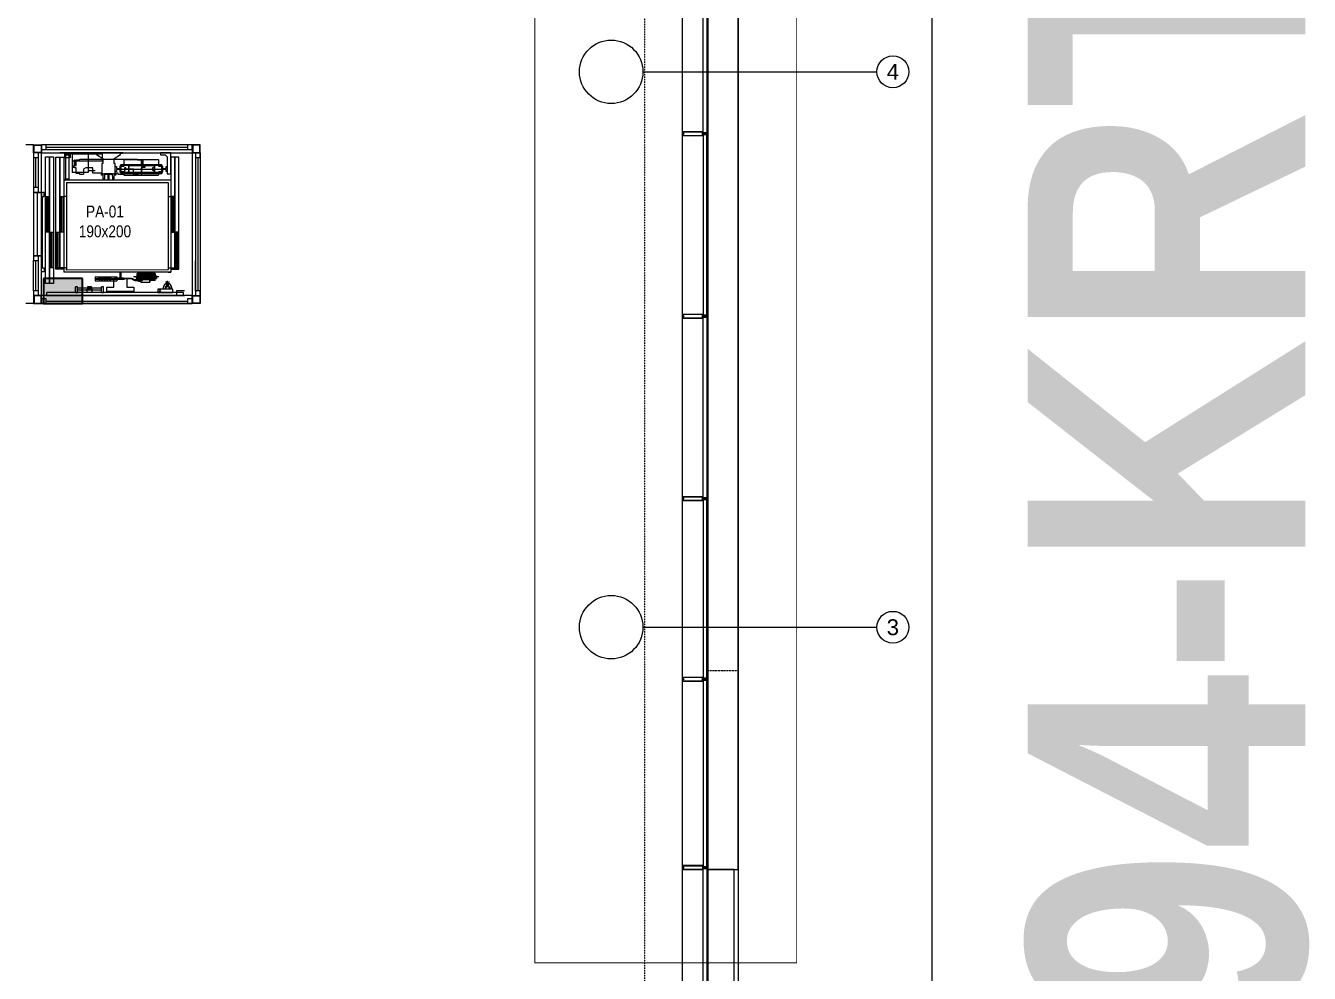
# Model space of a CAD drawing. Extents: x -1439 to 34962, y -872 to 8330.
# Drawn here: x 19303 to 20921, y 616 to 1811 of the extents above; entities that cross this region are included whole.
import ezdxf
from ezdxf.enums import TextEntityAlignment as Align

# ---------------------------------------------------------------- set-up
doc = ezdxf.new("R2010")
doc.units = 0
for name, pattern in [('DOT2', [0.125, 0, -0.125]), ('Grundrisse$0$AUSGEZOGEN', [2, 1, 1]), ('HIDDEN', [0.375, 0.25, -0.125]), ('HIDDEN2', [4.7625, 3.175, -1.5875])]:
    doc.linetypes.add(name, pattern=pattern)
doc.layers.get('0').update_dxf_attribs({"color": 9, "lineweight": 9})
for name, color, linetype, lineweight in [('01', 9, 'Continuous', 9), ('05V', 9, 'Continuous', 9), ('06B', 9, 'Continuous', 9), ('06D', 9, 'Continuous', 9), ('07K', 9, 'Continuous', 9), ('10', 9, 'Continuous', 9), ('10A', 9, 'Continuous', 9), ('15', 9, 'Continuous', 9), ('20', 9, 'DOT2', 9), ('21', 9, 'Continuous', 9), ('24', 9, 'Continuous', 9), ('40A', 9, 'Continuous', 9), ('E-KUVVET PANOSU (MCC)', 7, 'Continuous', 30)]:
    doc.layers.add(name, color=color, linetype=linetype, lineweight=lineweight)
doc.styles.add('Arial', font='arial.ttf', dxfattribs={"height": 2.5})
doc.styles.add('MuuM_TEXT-BOLD', font='ARIALNB.TTF')
doc.styles.add('MuuM_TEXT-STANDART', font='ARIALN.TTF')

# ---------------------------------------------------------------- blocks, each defined once
blk = doc.blocks.new('p-kolon-vw-çelik80')
at = {"layer": '01'}
blk.add_circle((0, 0), 40, dxfattribs=at)
blk = doc.blocks.new('prf-camderzi-20x6-p_1')
at = {"layer": '10A', "linetype": 'Continuous'}
for points in [[(0.2, -2.4), (0.1, -2.3), (0.1, 2.3), (0.2, 2.4), (0.8, 2.4), (0.8, 2.3), (0.9, 2.3), (1.2, 2.4), (1.2, 2.5), (0.1, 2.5), (0, 2.4), (0, 2.3), (0, -2.4), (0.1, -2.5), (0.1, -2.5), (1.2, -2.5), (1.2, -2.4), (0.9, -2.3), (0.8, -2.3), (0.8, -2.4)], [(1.1, 2.1), (1.1, 2), (1.1, 2), (1.2, 2), (1.2, 2.3), (0.8, 2.3), (0.8, 2.2), (0.8, 2.3), (0.7, 2.3), (0.7, 2.3), (0.5, 2.3), (0.4, 2.2), (0.2, 2.1), (0.2, 2.1), (0.2, 2.1), (0.3, 2.1), (0.6, 2.1), (0.7, 2), (0.7, 1.1), (0.8, 1), (0.9, 1), (1, 0.9), (1, 0), (1, 0), (1, 0), (1, -0.9), (0.9, -1), (0.8, -1), (0.7, -1.1), (0.7, -2), (0.6, -2), (0.3, -2), (0.2, -2.1), (0.2, -2.1), (0.2, -2.1), (0.4, -2.2), (0.5, -2.3), (0.7, -2.3), (0.7, -2.3), (0.8, -2.3), (0.8, -2.2), (0.8, -2.2), (1.2, -2.4), (1.2, -2), (1.1, -1.9), (1.1, -1.9), (1.1, -2.1), (0.9, -2.1), (0.8, -2), (0.8, -1.1), (1.1, -1.1), (1.1, -1.2), (1.1, -1.2), (1.2, -1.2), (1.2, 1.2), (1.1, 1.3), (1.1, 1.3), (1.1, 1.1), (0.8, 1.1), (0.8, 2), (0.9, 2.1)], [(6.2, -2.5), (31.9, -2.5), (32, -2.5), (32, -2.4), (32, 2.3), (31.9, 2.5), (31.9, 2.5), (6.2, 2.5), (6.2, 2.3), (6.3, 2.2), (6.4, 2.2), (6.4, 2.3), (6.6, 2.3), (6.6, 1.9), (6.6, 1.9), (6.6, 1.8), (6.6, 1.4), (6.4, 1.4), (6.4, 1.5), (6.3, 1.5), (6.2, 1.4), (6.2, 1.1), (6.4, 1.1), (6.4, 1.2), (6.6, 1.2), (6.6, 0.7), (6.5, 0.5), (6.4, 0.5), (5.3, 0.5), (5.2, 0.5), (5.2, 0.4), (5.3, 0.2), (5.4, 0.2), (5.5, 0.2), (5.6, 0.2), (5.6, 0.2), (5.6, 0.2), (5.8, 0.2), (5.8, 0.2), (5.8, 0.2), (6, 0.2), (6, 0.2), (6, 0.2), (6.1, 0.2), (6.2, 0.2), (6.2, 0.2), (6.3, 0.2), (6.3, 0.2), (6.4, 0.2), (6.4, 0.2), (6.6, 0.1), (6.7, 0), (6.6, -0.1), (6.4, -0.2), (6.3, -0.2), (6.2, -0.2), (6.2, -0.2), (6.1, -0.2), (6.1, -0.2), (6, -0.2), (5.9, -0.2), (5.9, -0.2), (5.9, -0.2), (5.7, -0.2), (5.7, -0.2), (5.7, -0.2), (5.6, -0.2), (5.5, -0.2), (5.5, -0.2), (5.4, -0.2), (5.3, -0.3), (5.2, -0.4), (5.2, -0.5), (5.3, -0.5), (6.4, -0.5), (6.5, -0.6), (6.6, -0.6), (6.6, -1.2), (6.4, -1.2), (6.4, -1.1), (6.2, -1.1), (6.2, -1.5), (6.3, -1.5), (6.4, -1.5), (6.4, -1.4), (6.6, -1.4), (6.6, -1.9), (6.6, -1.9), (6.6, -1.9), (6.6, -2.4), (6.4, -2.4), (6.4, -2.2), (6.3, -2.2), (6.2, -2.3)]]:
    blk.add_lwpolyline(points, close=True, dxfattribs=at)
at = {"layer": '10A', "linetype": 'Grundrisse$0$AUSGEZOGEN'}
for points in [[(5.2, -0.5), (5.2, -0.3), (5.3, -0.2), (5.4, -0.2), (5.6, -0.2), (5.8, -0.2), (5.8, -0.2), (5.9, -0.2), (5.9, -0.2), (5.9, -0.2), (6.1, -0.2), (6.2, -0.2), (6.2, -0.2), (6.4, -0.1), (6.4, 0), (6.4, 0.1), (6.2, 0.2), (6.2, 0.2), (6.1, 0.2), (5.9, 0.2), (5.9, 0.2), (5.9, 0.2), (5.8, 0.2), (5.8, 0.2), (5.6, 0.2), (5.4, 0.2), (5.3, 0.2), (5.2, 0.3), (5.2, 0.5), (2.4, 0.5), (2.3, 0.5), (2.1, 0.4), (2, 0.4), (2, 0.4), (2, 0.5), (2, 0.5), (2, 0.5), (1.4, 0.5), (1.3, 0.4), (1.4, 0.3), (1.5, 0.3), (1.5, 0.3), (1.5, 0.4), (1.8, 0.4), (1.9, 0.3), (2.2, 0), (2.2, 0), (2.2, 0), (1.9, -0.3), (1.8, -0.4), (1.5, -0.4), (1.5, -0.3), (1.5, -0.3), (1.4, -0.3), (1.3, -0.4), (1.4, -0.5), (1.4, -0.5), (2, -0.5), (2, -0.5), (2, -0.4), (2, -0.4), (2.1, -0.4), (2.3, -0.5), (2.4, -0.5)], [(2.8, 0.9), (2.8, 0.9), (2.7, 0.5), (2.8, 0.5), (2.9, 0.5), (2.9, 0.6), (2.9, 0.9), (3, 1), (3.1, 1.1), (3.4, 1.1), (3.5, 1.1), (3.5, 1.2), (3.4, 1.2), (3.1, 1.2), (3.1, 1.2), (3, 1.2), (3, 1.2), (3, 1.1), (2.9, 1.1), (2.9, 1.1), (2.8, 1), (2.8, 1)], [(3.7, 0.9), (3.7, 0.9), (3.6, 0.5), (3.7, 0.5), (3.8, 0.5), (3.8, 0.6), (3.8, 0.9), (3.9, 1), (4, 1.1), (4.3, 1.1), (4.3, 1.1), (4.4, 1.2), (4.3, 1.2), (4, 1.2), (4, 1.2), (3.9, 1.2), (3.9, 1.2), (3.8, 1.1), (3.8, 1.1), (3.8, 1.1), (3.7, 1), (3.7, 1)], [(4.6, 0.9), (4.5, 0.9), (4.5, 0.5), (4.6, 0.5), (4.7, 0.5), (4.7, 0.6), (4.7, 0.9), (4.8, 1), (4.9, 1.1), (5.2, 1.1), (5.2, 1.1), (5.2, 1.2), (5.2, 1.2), (4.9, 1.2), (4.9, 1.2), (4.8, 1.2), (4.8, 1.2), (4.7, 1.1), (4.7, 1.1), (4.6, 1.1), (4.6, 1), (4.6, 1)], [(2.8, -0.9), (2.8, -0.9), (2.7, -0.5), (2.8, -0.5), (2.9, -0.6), (2.9, -0.6), (2.9, -0.9), (3, -1), (3.1, -1.1), (3.4, -1.1), (3.5, -1.1), (3.5, -1.1), (3.4, -1.2), (3.1, -1.2), (3.1, -1.2), (3, -1.2), (3, -1.1), (3, -1.1), (2.9, -1.1), (2.9, -1.1), (2.8, -1), (2.8, -1)], [(3.7, -0.9), (3.7, -0.9), (3.6, -0.5), (3.7, -0.5), (3.8, -0.6), (3.8, -0.6), (3.8, -0.9), (3.9, -1), (4, -1.1), (4.3, -1.1), (4.3, -1.1), (4.4, -1.1), (4.3, -1.2), (4, -1.2), (4, -1.2), (3.9, -1.2), (3.9, -1.1), (3.8, -1.1), (3.8, -1.1), (3.8, -1.1), (3.7, -1), (3.7, -1)], [(4.6, -0.9), (4.5, -0.9), (4.5, -0.5), (4.6, -0.5), (4.7, -0.6), (4.7, -0.6), (4.7, -0.9), (4.8, -1), (4.9, -1.1), (5.2, -1.1), (5.2, -1.1), (5.2, -1.1), (5.2, -1.2), (4.9, -1.2), (4.9, -1.2), (4.8, -1.2), (4.8, -1.1), (4.7, -1.1), (4.7, -1.1), (4.6, -1.1), (4.6, -1), (4.6, -1)]]:
    blk.add_lwpolyline(points, close=True, dxfattribs=at)
at = {"layer": '10A', "linetype": 'Continuous'}
blk.add_lwpolyline([(6.8, -2.3), (6.8, 2.3), (31.8, 2.3), (31.8, 0.2), (31.7, 0.1), (31.3, 0.1), (31.2, 0.2), (31.2, 0.2), (31.2, 0.3), (31.1, 0.3), (31.1, 0.3), (31, 0.4), (31, 0.4), (31, 0.4), (30.9, 0.4), (30.8, 0.5), (30.8, 0.5), (30.7, 0.5), (30.7, 0.4), (30.6, 0.4), (30.6, 0.4), (30.5, 0.4), (30.5, 0.3), (30.4, 0.3), (30.4, 0.2), (30.5, 0.1), (30.7, 0.1), (30.7, 0.2), (30.7, 0.2), (30.8, 0.2), (30.9, 0.2), (30.9, 0.2), (30.9, 0.1), (31, 0.1), (31, 0), (31, -0.1), (30.9, -0.1), (30.9, -0.1), (30.9, -0.2), (30.8, -0.2), (30.7, -0.2), (30.7, -0.1), (30.7, -0.1), (30.6, -0.1), (30.5, -0.1), (30.4, -0.2), (30.4, -0.3), (30.5, -0.3), (30.5, -0.3), (30.6, -0.4), (30.6, -0.4), (30.7, -0.4), (30.7, -0.4), (30.8, -0.4), (30.8, -0.4), (30.9, -0.4), (31, -0.4), (31, -0.4), (31, -0.4), (31.1, -0.3), (31.1, -0.3), (31.2, -0.2), (31.2, -0.2), (31.2, -0.2), (31.3, -0.1), (31.7, -0.1), (31.8, -0.1), (31.8, -2.3), (6.8, -2.3)], dxfattribs=at)
blk = doc.blocks.new('p-cephe-birincikat-onkisim')
at = {"layer": '06D'}
for points in [[(-70, -3732), (-70, -48)], [(0, -1523.5), (0, -3732)]]:
    blk.add_lwpolyline(points, dxfattribs=at)
blk.add_lwpolyline([(-38, -3732), (-5, -3732), (-5, -3245.5), (-38, -3245.5)], close=True, dxfattribs=at)
at = {"layer": '10'}
blk.add_lwpolyline([(0, -2010.5), (-38, -2010.5), (-38, -3245.5), (0, -3245.5)], close=True, dxfattribs=at)
at = {"layer": '15', "linetype": 'Continuous'}
for points in [[(-44, -2014), (-39.5, -2014), (-39.5, -2317.1), (-44, -2317.1)], [(-44, -2547.1), (-39.5, -2547.1), (-39.5, -2318.9), (-44, -2318.9)], [(-44, -2549), (-39.5, -2549), (-39.5, -2777), (-44, -2777)], [(-44, -3004.5), (-39.5, -3004.5), (-39.5, -2779), (-44, -2779)], [(-44, -3242.1), (-39.5, -3242.1), (-39.5, -3006.4), (-44, -3006.4)], [(-44, -3243.9), (-39.5, -3243.9), (-39.5, -3489.3), (-44, -3489.3)]]:
    blk.add_lwpolyline(points, close=True, dxfattribs=at)
at = {"layer": '20', "linetype": 'HIDDEN'}
blk.add_lwpolyline([(0, -2995), (-38, -2995)], dxfattribs=at)
at = {"xscale": -1}
for p in [(-38, -2318), (-38, -2548), (-38, -2778), (-38, -3005.5)]:
    blk.add_blockref('prf-camderzi-20x6-p_1', p, dxfattribs=at)
at = {"rotation": 180}
blk.add_blockref('prf-camderzi-20x6-p_1', (-38, -3243), dxfattribs=at)
blk = doc.blocks.new('p-as-01')
at = {"layer": '06D'}
for p, q in [((582, -117), (-582, -117)), ((-582, -152), (-582, -117)), ((870, -117), (-582, -117)), ((-582, -120), (-582, -1432)), ((-550, -152), (-554, -1432)), ((550, -152), (-550, -152)), ((-542, -67), (-542, -17)), ((-542, -17), (870, -17)), ((-542, -117), (-542, -67)), ((-542, -67), (870, -67)), ((870, -67), (-542, -67)), ((-525, -152), (-525, -17)), ((-525, -62), (-525, -17)), ((-525, -17), (-75, -17)), ((-525, -32), (-75, -32)), ((-525, -47), (-75, -47)), ((-75, -62), (-525, -62)), ((-75, -17), (-75, -62)), ((-75, -112), (-75, -67)), ((-75, -67), (375, -67)), ((-75, -82), (375, -82)), ((-75, -97), (375, -97)), ((375, -112), (-75, -112)), ((375, -67), (375, -112)), ((375, -152), (375, -117)), ((550, -1432), (550, -152)), ((582, -1467), (582, -117)), ((660, -162), (660, -117)), ((660, -117), (925, -117)), ((870, -17), (870, -67)), ((870, -67), (870, -117)), ((925, -117), (925, -247)), ((-680, -377), (-680, -315)), ((-680, -315), (-680, -372)), ((-680, -315), (-678, -315)), ((-678, -315), (-680, -315)), ((-678, -377), (-678, -315)), ((-678, -315), (-678, -367)), ((-658, -364), (-658, -299)), ((-647, -299), (-658, -299)), ((-647, -364), (-647, -299)), ((-646, -320), (-647, -320)), ((-646, -320), (-646, -332)), ((-640, -322), (-646, -322)), ((-646, -332), (-646, -322)), ((-640, -267), (-640, -427)), ((-638, -267), (-640, -267)), ((-638, -267), (-638, -427)), ((-635, -322), (-638, -322)), ((-635, -312), (-635, -352)), ((-626, -312), (-635, -312)), ((-635, -332), (-635, -322)), ((-621, -307), (-626, -312)), ((-626, -312), (-626, -352)), ((-622, -308), (-622, -427)), ((-618, -307), (-621, -307)), ((-617, -308), (-618, -307)), ((-617, -308), (-617, -427)), ((-617, -318), (-614, -333)), ((-613, -313), (-599, -313)), ((-599, -313), (-613, -313)), ((-613, -315), (-613, -313)), ((-613, -313), (-613, -315)), ((-613, -315), (-599, -315)), ((-613, -315), (-599, -315)), ((-608, -318), (-610, -333)), ((-608, -535), (-608, -318)), ((-602, -318), (-608, -318)), ((-602, -318), (-602, -427)), ((-598, -319), (-598, -316)), ((-598, -316), (-598, -319)), ((-598, -319), (-598, -535)), ((-598, -319), (-598, -535)), ((-596, -316), (-596, -537)), ((-596, -537), (-596, -316)), ((720, -162), (660, -162)), ((676, -231), (663, -231)), ((663, -748), (663, -231)), ((676, -265), (676, -230)), ((676, -241), (676, -728)), ((679, -265), (676, -265)), ((679, -230), (679, -265)), ((679, -317), (681, -315)), ((679, -653), (679, -317)), ((681, -315), (684, -315)), ((757, -223), (683, -223)), ((683, -223), (757, -223)), ((757, -226), (683, -226)), ((684, -315), (686, -320)), ((690, -162), (690, -177)), ((750, -162), (690, -162)), ((690, -177), (712, -177)), ((694, -320), (695, -318)), ((695, -318), (697, -318)), ((697, -318), (698, -320)), ((706, -320), (707, -318)), ((707, -318), (709, -318)), ((709, -318), (710, -320)), ((712, -177), (712, -212)), ((712, -212), (728, -212)), ((718, -320), (719, -318)), ((719, -318), (721, -318)), ((872, -162), (720, -162)), ((720, -762), (720, -245)), ((721, -318), (722, -320)), ((728, -212), (728, -177)), ((728, -177), (750, -177)), ((730, -320), (731, -318)), ((731, -318), (733, -318)), ((733, -318), (734, -320)), ((742, -320), (743, -318)), ((743, -318), (745, -318)), ((745, -318), (746, -320)), ((750, -177), (750, -162)), ((754, -320), (756, -315)), ((756, -315), (760, -315)), ((760, -315), (762, -317)), ((761, -265), (761, -230)), ((764, -265), (761, -265)), ((762, -317), (762, -653)), ((764, -230), (764, -265)), ((764, -231), (778, -231)), ((764, -241), (764, -728)), ((778, -748), (778, -231)), ((900, -190), (872, -162)), ((900, -247), (900, -190)), ((925, -247), (900, -247)), ((-679, -382), (-706, -382)), ((-706, -493), (-706, -382)), ((-706, -383), (-678, -383)), ((-684, -476), (-684, -476)), ((-684, -493), (-684, -476)), ((-680, -372), (-678, -372)), ((-678, -372), (-680, -372)), ((-680, -377), (-680, -372)), ((-678, -377), (-680, -377)), ((-680, -377), (-678, -377)), ((-680, -477), (-680, -538)), ((-678, -477), (-680, -477)), ((-678, -477), (-680, -477)), ((-680, -482), (-680, -477)), ((-680, -538), (-680, -482)), ((-678, -482), (-680, -482)), ((-680, -482), (-678, -482)), ((-679, -382), (-679, -377)), ((-679, -477), (-679, -473)), ((-678, -367), (-678, -572)), ((-668, -367), (-678, -367)), ((-678, -367), (-678, -386)), ((-678, -372), (-678, -367)), ((-678, -377), (-678, -372)), ((-678, -449), (-678, -487)), ((-678, -477), (-678, -538)), ((-678, -482), (-678, -477)), ((-678, -538), (-678, -482)), ((-668, -367), (-668, -386)), ((-668, -427), (-668, -386)), ((-668, -396), (-668, -395)), ((-668, -427), (-668, -487)), ((-646, -367), (-662, -367)), ((-662, -367), (-662, -394)), ((-662, -427), (-662, -394)), ((-662, -394), (-662, -394)), ((-662, -395), (-662, -395)), ((-662, -460), (-662, -427)), ((-662, -459), (-662, -459)), ((-662, -460), (-662, -486)), ((-662, -460), (-662, -460)), ((-658, -342), (-658, -351)), ((-658, -360), (-658, -351)), ((-647, -364), (-658, -364)), ((-646, -344), (-647, -344)), ((-647, -351), (-647, -359)), ((-646, -332), (-646, -342)), ((-646, -344), (-646, -332)), ((-640, -342), (-646, -342)), ((-646, -394), (-646, -367)), ((-646, -427), (-646, -394)), ((-646, -460), (-646, -427)), ((-646, -486), (-646, -460)), ((-646, -460), (-646, -460)), ((-646, -395), (-646, -395)), ((-646, -459), (-646, -459)), ((-640, -427), (-640, -587)), ((-635, -342), (-638, -342)), ((-638, -427), (-638, -587)), ((-635, -332), (-635, -342)), ((-626, -352), (-635, -352)), ((-622, -356), (-626, -352)), ((-622, -546), (-622, -427)), ((-622, -432), (-622, -427)), ((-617, -546), (-617, -427)), ((-614, -520), (-614, -333)), ((-610, -333), (-614, -333)), ((-610, -333), (-610, -520)), ((-602, -535), (-602, -427)), ((640, -485), (840, -485)), ((690, -324), (690, -324)), ((702, -324), (702, -324)), ((714, -324), (714, -324)), ((726, -324), (726, -324)), ((738, -324), (738, -324)), ((750, -324), (750, -324)), ((-771, -582), (-825, -582)), ((-825, -582), (-825, -752)), ((-771, -670), (-771, -582)), ((-689, -498), (-701, -498)), ((-699, -498), (-699, -523)), ((-691, -498), (-691, -523)), ((-686, -572), (-686, -497)), ((-680, -538), (-678, -538)), ((-680, -538), (-678, -538)), ((-679, -589), (-671, -598)), ((-668, -487), (-678, -487)), ((-673, -584), (-665, -592)), ((-666, -609), (-666, -752)), ((-662, -486), (-646, -486)), ((-658, -554), (-658, -489)), ((-647, -489), (-658, -489)), ((-658, -550), (-658, -541)), ((-647, -554), (-658, -554)), ((-658, -609), (-658, -752)), ((-647, -554), (-647, -489)), ((-647, -503), (-647, -495)), ((-646, -510), (-647, -510)), ((-646, -534), (-647, -534)), ((-646, -510), (-646, -522)), ((-640, -512), (-646, -512)), ((-646, -522), (-646, -512)), ((-646, -534), (-646, -522)), ((-646, -522), (-646, -532)), ((-640, -532), (-646, -532)), ((-638, -587), (-640, -587)), ((-635, -512), (-638, -512)), ((-635, -532), (-638, -532)), ((-635, -542), (-635, -502)), ((-626, -502), (-635, -502)), ((-635, -522), (-635, -512)), ((-635, -522), (-635, -512)), ((-635, -522), (-635, -532)), ((-635, -522), (-635, -532)), ((-626, -542), (-635, -542)), ((-622, -498), (-626, -502)), ((-626, -542), (-626, -502)), ((-621, -547), (-626, -542)), ((-618, -547), (-621, -547)), ((-617, -546), (-618, -547)), ((-617, -535), (-614, -520)), ((-610, -520), (-614, -520)), ((-613, -538), (-599, -538)), ((-599, -538), (-613, -538)), ((-613, -538), (-613, -540)), ((-613, -538), (-613, -540)), ((-613, -540), (-599, -540)), ((-613, -540), (-599, -540)), ((-608, -535), (-610, -520)), ((-602, -535), (-608, -535)), ((-598, -535), (-598, -537)), ((-598, -535), (-598, -537)), ((690, -646), (690, -646)), ((702, -646), (702, -646)), ((714, -646), (714, -646)), ((726, -646), (726, -646)), ((738, -646), (738, -646)), ((750, -646), (750, -646)), ((-825, -752), (-825, -922)), ((-658, -670), (-771, -670)), ((-688, -1070), (-688, -800)), ((-674, -800), (-688, -800)), ((-674, -800), (-674, -802)), ((-674, -802), (-674, -800)), ((-674, -800), (-668, -800)), ((-674, -802), (-674, -802)), ((-668, -1066), (-668, -700)), ((-668, -700), (-658, -700)), ((-668, -912), (-668, -800)), ((-668, -804), (-668, -800)), ((-668, -804), (-668, -804)), ((-666, -752), (-658, -752)), ((-658, -752), (-658, -670)), ((-658, -1066), (-658, -700)), ((-652, -713), (-658, -711)), ((-658, -711), (-658, -793)), ((-658, -834), (-658, -752)), ((-658, -752), (-658, -752)), ((-658, -793), (-652, -790)), ((-658, -804), (-658, -800)), ((-658, -800), (-652, -800)), ((-658, -804), (-658, -829)), ((-658, -804), (-658, -804)), ((-650, -748), (-652, -713)), ((-652, -790), (-650, -756)), ((-652, -802), (-652, -800)), ((-638, -800), (-652, -800)), ((-652, -800), (-652, -802)), ((-652, -802), (-652, -802)), ((-625, -748), (-650, -748)), ((-650, -756), (-625, -756)), ((-638, -1070), (-638, -800)), ((-615, -748), (-625, -748)), ((-625, -756), (-615, -756)), ((-590, -748), (-615, -748)), ((-615, -756), (-590, -756)), ((-590, -756), (-590, -748)), ((676, -748), (663, -748)), ((679, -714), (676, -714)), ((676, -714), (676, -749)), ((681, -655), (679, -653)), ((679, -749), (679, -714)), ((684, -655), (681, -655)), ((757, -753), (683, -753)), ((757, -756), (683, -756)), ((683, -756), (757, -756)), ((686, -649), (684, -655)), ((712, -802), (690, -802)), ((690, -802), (690, -817)), ((695, -651), (694, -649)), ((697, -651), (695, -651)), ((698, -649), (697, -651)), ((707, -651), (706, -649)), ((709, -651), (707, -651)), ((710, -649), (709, -651)), ((728, -767), (712, -767)), ((712, -767), (712, -802)), ((719, -651), (718, -649)), ((721, -651), (719, -651)), ((722, -649), (721, -651)), ((728, -802), (728, -767)), ((750, -802), (728, -802)), ((731, -651), (730, -649)), ((733, -651), (731, -651)), ((734, -649), (733, -651)), ((743, -651), (742, -649)), ((745, -651), (743, -651)), ((746, -649), (745, -651)), ((750, -817), (750, -802)), ((756, -655), (754, -649)), ((760, -655), (756, -655)), ((762, -653), (760, -655)), ((764, -714), (761, -714)), ((761, -714), (761, -749)), ((764, -749), (764, -714)), ((764, -748), (778, -748)), ((852, -832), (904, -751)), ((904, -751), (920, -751)), ((920, -751), (920, -730)), ((920, -730), (925, -730)), ((925, -730), (925, -903)), ((-825, -922), (-771, -922)), ((-771, -922), (-771, -834)), ((-771, -834), (-658, -834)), ((-668, -877), (-672, -880)), ((-672, -880), (-672, -890)), ((-672, -890), (-668, -893)), ((-668, -910), (-672, -913)), ((-672, -913), (-672, -923)), ((-672, -923), (-668, -926)), ((-668, -943), (-672, -946)), ((-672, -946), (-672, -956)), ((-672, -956), (-668, -959)), ((-654, -880), (-658, -877)), ((-658, -893), (-654, -890)), ((-654, -913), (-658, -910)), ((-658, -926), (-654, -923)), ((-654, -946), (-658, -943)), ((-658, -959), (-654, -956)), ((-654, -890), (-654, -880)), ((-654, -923), (-654, -913)), ((-654, -956), (-654, -946)), ((615, -898), (590, -898)), ((590, -898), (590, -907)), ((590, -907), (615, -907)), ((625, -898), (615, -898)), ((615, -907), (625, -906)), ((650, -898), (625, -898)), ((625, -906), (650, -906)), ((652, -864), (650, -898)), ((650, -906), (652, -941)), ((658, -861), (652, -864)), ((652, -941), (658, -943)), ((653, -821), (653, -817)), ((653, -817), (788, -817)), ((668, -821), (653, -821)), ((658, -902), (658, -827)), ((658, -827), (668, -827)), ((658, -943), (658, -861)), ((658, -903), (658, -902)), ((658, -978), (658, -903)), ((668, -827), (668, -821)), ((690, -817), (750, -817)), ((788, -817), (788, -832)), ((788, -832), (852, -832)), ((925, -903), (925, -1076)), ((-674, -1070), (-688, -1070)), ((-674, -1070), (-674, -1068)), ((-674, -1068), (-674, -1069)), ((-674, -1068), (-674, -1068)), ((-674, -1068), (-674, -1068)), ((-674, -1069), (-668, -1069)), ((-668, -976), (-672, -979)), ((-672, -979), (-672, -989)), ((-672, -989), (-668, -992)), ((-668, -1009), (-672, -1012)), ((-672, -1012), (-672, -1022)), ((-672, -1022), (-668, -1025)), ((-668, -1066), (-668, -1069)), ((-668, -1066), (-668, -1066)), ((-668, -1066), (-658, -1066)), ((-654, -979), (-658, -976)), ((-658, -992), (-654, -989)), ((-654, -1012), (-658, -1009)), ((-658, -1025), (-654, -1022)), ((-658, -1064), (-658, -1040)), ((-658, -1066), (-658, -1069)), ((-658, -1066), (-658, -1066)), ((-658, -1069), (-652, -1069)), ((-654, -989), (-654, -979)), ((-654, -1022), (-654, -1012)), ((-652, -1070), (-652, -1066)), ((-652, -1066), (-652, -1069)), ((-652, -1066), (-652, -1066)), ((-638, -1070), (-652, -1070)), ((653, -988), (653, -984)), ((653, -984), (668, -984)), ((788, -988), (653, -988)), ((668, -978), (658, -978)), ((668, -984), (668, -978)), ((852, -973), (788, -973)), ((788, -973), (788, -988)), ((904, -1054), (852, -973)), ((920, -1054), (904, -1054)), ((920, -1076), (920, -1054)), ((925, -1076), (920, -1076)), ((-582, -1432), (-582, -1467)), ((-554, -1432), (-525, -1432)), ((550, -1432), (-554, -1432)), ((-525, -1432), (-525, -1567)), ((550, -1432), (375, -1432)), ((375, -1432), (375, -1467)), ((592, -1402), (582, -1402)), ((582, -1402), (582, -1442)), ((582, -1432), (582, -1467)), ((582, -1442), (592, -1442)), ((592, -1442), (592, -1402)), ((897, -1402), (592, -1402)), ((592, -1402), (592, -1442)), ((592, -1442), (897, -1442)), ((897, -1442), (897, -1402)), ((875, -1597), (-725, -1597)), ((-725, -1597), (-725, -1647)), ((870, -1467), (-582, -1467)), ((-542, -1467), (-542, -1517)), ((-542, -1517), (870, -1517)), ((870, -1517), (-542, -1517)), ((-542, -1517), (-542, -1567)), ((-542, -1567), (870, -1567)), ((-75, -1522), (-525, -1522)), ((-525, -1522), (-525, -1567)), ((-525, -1537), (-75, -1537)), ((-525, -1552), (-75, -1552)), ((-525, -1567), (-75, -1567)), ((-75, -1597), (-525, -1597)), ((-525, -1597), (-525, -1642)), ((-525, -1612), (-75, -1612)), ((375, -1472), (-75, -1472)), ((-75, -1472), (-75, -1517)), ((-75, -1487), (375, -1487)), ((-75, -1502), (375, -1502)), ((-75, -1517), (375, -1517)), ((-75, -1567), (-75, -1522)), ((-75, -1642), (-75, -1597)), ((375, -1517), (375, -1472)), ((870, -1517), (870, -1467)), ((870, -1567), (870, -1517)), ((875, -1647), (875, -1597)), ((875, -1647), (-725, -1647)), ((-725, -1647), (-725, -1697)), ((-725, -1647), (875, -1647)), ((-725, -1697), (875, -1697)), ((-525, -1714), (-575, -1714)), ((-575, -1714), (-575, -1747)), ((-575, -1747), (-525, -1747)), ((-525, -1627), (-75, -1627)), ((-525, -1642), (-75, -1642)), ((-525, -1747), (-525, -1714)), ((-525, -1737), (375, -1737)), ((375, -1647), (-75, -1647)), ((-75, -1647), (-75, -1692)), ((-75, -1662), (375, -1662)), ((-75, -1677), (375, -1677)), ((-75, -1692), (375, -1692)), ((375, -1692), (375, -1647)), ((375, -1714), (425, -1714)), ((375, -1747), (375, -1714)), ((425, -1747), (375, -1747)), ((425, -1714), (425, -1747)), ((875, -1697), (875, -1647))]:
    blk.add_line(p, q, dxfattribs=at)
at = {"layer": '06D', "ltscale": 15}
for p, q in [((640, -279), (640, -700)), ((678, -274), (645, -274)), ((683, -242), (683, -269)), ((752, -237), (688, -237)), ((757, -269), (757, -242)), ((835, -274), (762, -274)), ((840, -700), (840, -279)), ((645, -705), (678, -705)), ((683, -710), (683, -737)), ((688, -742), (752, -742)), ((757, -737), (757, -710)), ((762, -705), (835, -705))]:
    blk.add_line(p, q, dxfattribs=at)
at = {"layer": '06D', "ltscale": 0.25}
for p, q in [((737, -473), (734, -473)), ((734, -473), (734, -493)), ((761, -446), (737, -446)), ((737, -446), (737, -473)), ((761, -472), (761, -446)), ((837, -472), (761, -472)), ((764, -493), (764, -478)), ((764, -478), (837, -478)), ((837, -478), (837, -472)), ((664, -539), (652, -539)), ((652, -539), (652, -582)), ((655, -585), (694, -586)), ((667, -493), (664, -496)), ((664, -496), (664, -539)), ((734, -493), (667, -493)), ((694, -586), (719, -587)), ((719, -587), (719, -685)), ((831, -493), (764, -493)), ((834, -496), (831, -493)), ((834, -539), (834, -496)), ((846, -539), (834, -539)), ((846, -763), (846, -539)), ((666, -714), (652, -714)), ((652, -714), (652, -783)), ((652, -783), (666, -783)), ((733, -702), (666, -702)), ((666, -702), (666, -714)), ((666, -783), (666, -812)), ((719, -685), (733, -685)), ((733, -685), (733, -702)), ((842, -776), (846, -763)), ((842, -853), (842, -776)), ((-659, -920), (-659, -1004)), ((594, -838), (594, -847)), ((594, -958), (594, -966)), ((637, -834), (597, -835)), ((597, -850), (658, -851)), ((658, -953), (597, -955)), ((597, -969), (637, -970)), ((637, -834), (637, -834)), ((637, -970), (637, -970)), ((641, -815), (641, -829)), ((666, -812), (644, -812)), ((658, -851), (658, -953)), ((843, -853), (842, -853)), ((842, -1028), (842, -952)), ((842, -952), (843, -952)), ((846, -949), (846, -856)), ((641, -975), (641, -989)), ((644, -992), (666, -992)), ((666, -992), (666, -1102)), ((666, -1102), (733, -1102)), ((695, -1070), (695, -1154)), ((733, -1102), (733, -1187)), ((846, -1042), (842, -1028)), ((846, -1265), (846, -1042)), ((652, -1223), (652, -1265)), ((652, -1265), (664, -1265)), ((716, -1218), (655, -1220)), ((664, -1265), (664, -1308)), ((733, -1187), (716, -1218)), ((834, -1308), (834, -1265)), ((834, -1265), (846, -1265)), ((664, -1308), (667, -1311)), ((667, -1311), (734, -1311)), ((734, -1311), (734, -1331)), ((734, -1331), (737, -1331)), ((737, -1331), (737, -1358)), ((737, -1358), (761, -1358)), ((761, -1358), (761, -1332)), ((761, -1332), (837, -1332)), ((764, -1326), (764, -1311)), ((764, -1311), (831, -1311)), ((837, -1326), (764, -1326)), ((831, -1311), (834, -1308)), ((837, -1332), (837, -1326))]:
    blk.add_line(p, q, dxfattribs=at)
at = {"layer": '06D', "linetype": 'Continuous', "ltscale": 0.25}
for p, q in [((921, -717), (921, -1301)), ((921, -717), (925, -717)), ((925, -717), (925, -1300)), ((911, -983), (818, -983)), ((818, -983), (818, -1357)), ((911, -1357), (911, -983)), ((911, -1319), (911, -1019)), ((911, -1019), (921, -1019)), ((921, -1123), (916, -1123)), ((921, -1123), (916, -1123)), ((916, -1398), (916, -1123)), ((921, -1019), (921, -1319)), ((921, -1398), (921, -1123)), ((676, -1160), (676, -1360)), ((921, -1160), (676, -1160)), ((921, -1360), (676, -1360)), ((818, -1357), (911, -1357)), ((921, -1319), (911, -1319)), ((916, -1398), (921, -1398)), ((921, -1301), (921, -1309)), ((921, -1309), (921, -1315)), ((921, -1315), (921, -1323)), ((921, -1323), (921, -1517)), ((925, -1300), (925, -1309)), ((925, -1309), (925, -1315)), ((925, -1315), (925, -1324)), ((925, -1324), (925, -1517)), ((921, -1517), (925, -1517))]:
    blk.add_line(p, q, dxfattribs=at)
at = {"layer": '06D', "ltscale": 30}
for p, q in [((861, -1386), (861, -1458)), ((905, -1386), (861, -1386)), ((897, -1392), (861, -1392)), ((897, -1452), (861, -1452)), ((897, -1392), (897, -1452)), ((905, -1458), (861, -1458))]:
    blk.add_line(p, q, dxfattribs=at)
at = {"layer": '06D', "ltscale": 6}
for p, q in [((905, -1386), (905, -1458)), ((905, -1387), (925, -1387)), ((923, -1387), (923, -1457)), ((925, -1387), (925, -1457)), ((925, -1457), (905, -1457))]:
    blk.add_line(p, q, dxfattribs=at)
at = {"layer": '06D'}
for centre, radius in [((720, -335), 17.5), ((-612, -327), 3), ((-612, -527), 3)]:
    blk.add_circle(centre, radius, dxfattribs=at)
for centre, radius, start, end in [((-599, -316), 3, 0, 90), ((-599, -316), 3, 0, 90), ((-599, -316), 1, 0, 90), ((-599, -316), 1, 0, 90), ((645, -279), 5, 90, 180), ((683, -230), 7, 90, 180), ((678, -269), 5, 270, 0), ((683, -230), 4, 90, 180), ((688, -242), 5, 90, 180), ((690, -319), 4.3, 195, 270), ((690, -319), 4.3, 270, 345), ((702, -319), 4.3, 195, 270), ((702, -319), 4.3, 270, 345), ((714, -319), 4.3, 195, 270), ((714, -319), 4.3, 270, 345), ((726, -319), 4.3, 195, 270), ((726, -319), 4.3, 270, 345), ((738, -319), 4.3, 195, 270), ((738, -319), 4.3, 270, 345), ((750, -319), 4.3, 195, 270), ((750, -319), 4.3, 270, 345), ((752, -242), 5, 0, 90), ((757, -230), 7, 0, 90), ((757, -230), 4, 0, 90), ((762, -269), 5, 180, 270), ((835, -279), 5, 0, 90), ((-684, -470), 6, 270, 0), ((-612, -327), 3, 0, 180), ((-612, -327), 3, 180, 0), ((-701, -493), 5, 180, 270), ((-695, -523), 4, 180, 0), ((-689, -493), 5, 270, 0), ((-662, -572), 24, 180, 225), ((-662, -572), 16, 180, 225), ((-682, -609), 16, 0, 45), ((-682, -609), 24, 0, 45), ((-612, -527), 3, 0, 180), ((-612, -527), 3, 180, 0), ((-599, -537), 1, 270, 0), ((-599, -537), 3, 270, 0), ((-599, -537), 3, 270, 0), ((-599, -537), 1, 270, 0), ((690, -650), 4.3, 90, 165), ((690, -650), 4.3, 15, 90), ((702, -650), 4.3, 90, 165), ((702, -650), 4.3, 15, 90), ((714, -650), 4.3, 90, 165), ((714, -650), 4.3, 15, 90), ((726, -650), 4.3, 90, 165), ((726, -650), 4.3, 15, 90), ((738, -650), 4.3, 90, 165), ((738, -650), 4.3, 15, 90), ((750, -650), 4.3, 90, 165), ((750, -650), 4.3, 15, 90), ((645, -700), 5, 180, 270), ((683, -749), 7, 180, 270), ((678, -710), 5, 0, 90), ((683, -749), 4, 180, 270), ((688, -737), 5, 180, 270), ((752, -737), 5, 270, 0), ((762, -710), 5, 90, 180), ((757, -749), 4, 270, 0), ((757, -749), 7, 270, 0), ((835, -700), 5, 270, 0), ((-663, -885), 15, 109.4712, 250.5288), ((-663, -918), 15, 109.4712, 250.5288), ((-663, -951), 15, 109.4712, 250.5288), ((-663, -984), 15, 109.4712, 250.5288), ((-663, -885), 9.5, 121.7569, 238.2431), ((-663, -918), 9.5, 121.7569, 238.2431), ((-663, -951), 9.5, 121.7569, 238.2431), ((-663, -885), 6, 146.4427, 213.5573), ((-663, -918), 6, 146.4427, 213.5573), ((-663, -951), 6, 146.4427, 213.5573), ((-663, -885), 15, 289.4712, 70.5288), ((-663, -885), 9.5, 301.7569, 58.2431), ((-663, -885), 6, 326.4427, 33.5573), ((-663, -918), 15, 289.4712, 70.5288), ((-663, -918), 9.5, 301.7569, 58.2431), ((-663, -918), 6, 326.4427, 33.5573), ((-663, -951), 15, 289.4712, 70.5288), ((-663, -951), 9.5, 301.7569, 58.2431), ((-663, -951), 6, 326.4427, 33.5573), ((-663, -984), 15, 289.4712, 70.5288), ((-663, -1017), 15, 109.4712, 250.5288), ((-663, -984), 9.5, 121.7569, 238.2431), ((-663, -1017), 9.5, 121.7569, 238.2431), ((-663, -984), 6, 146.4427, 213.5573), ((-663, -1017), 6, 146.4427, 213.5573), ((-663, -984), 9.5, 301.7569, 58.2431), ((-663, -984), 6, 326.4427, 33.5573), ((-663, -1017), 15, 289.4712, 70.5288), ((-663, -1017), 9.5, 301.7569, 58.2431), ((-663, -1017), 6, 326.4427, 33.5573)]:
    blk.add_arc(centre, radius, start, end, dxfattribs=at)
at = {"layer": '06D', "ltscale": 0.25}
for centre, radius, start, end in [((655, -582), 2.98, 180, 268.4759), ((597, -838), 3, 91.5, 180), ((597, -847), 2.99, 180, 268.6138), ((597, -958), 3, 91.3862, 180), ((597, -966), 3, 180, 268.5), ((636, -829), 5, 280.303, 360), ((636, -975), 5, 360, 79.697), ((644, -815), 3, 90, 180), ((843, -856), 3, 360, 90), ((843, -949), 3, 270, 0), ((644, -989), 3, 180, 270), ((655, -1223), 2.98, 91.5241, 180)]:
    blk.add_arc(centre, radius, start, end, dxfattribs=at)
blk = doc.blocks.new('p-asansör-')
at = {"color": 251}
for p, q in [((-194.5, 190), (-20, 190)), ((-194.5, 190), (-20, 190)), ((-193.5, 190), (-193.5, 186)), ((-193.5, 190), (-193.5, 186)), ((-193.5, 189.5), (-21, 189.5)), ((-193.5, 189.5), (-21, 189.5)), ((-21, 186), (-193.5, 186)), ((-21, 186), (-193.5, 186)), ((-124.5, 183.2), (-154.5, 183.2)), ((-124.5, 183.2), (-154.5, 183.2)), ((-124.5, 180.7), (-154.5, 180.7)), ((-124.5, 180.7), (-154.5, 180.7)), ((-42.4, 180.3), (-44.8, 180.3)), ((-42.4, 180.3), (-44.8, 180.3)), ((-42.2, 179.7), (-44.3, 178.5)), ((-42.2, 179.7), (-44.3, 178.5)), ((-41.8, 179.3), (-43, 172.1)), ((-41.8, 179.3), (-43, 172.1)), ((-41.2, 179.1), (-41.2, 171.6)), ((-41.2, 179.1), (-41.2, 171.6)), ((-40.5, 179.3), (-39.3, 172.1)), ((-40.5, 179.3), (-39.3, 172.1)), ((-40.1, 179.7), (-38, 178.5)), ((-40.1, 179.7), (-38, 178.5)), ((-39.9, 180.3), (-37.5, 180.3)), ((-39.9, 180.3), (-37.5, 180.3)), ((-30, 184), (-30, 190)), ((-30, 184), (-30, 190)), ((-20, 184), (-30, 184)), ((-20, 184), (-30, 184)), ((-21, 190), (-21, 186)), ((-21, 190), (-21, 186))]:
    blk.add_line(p, q, dxfattribs=at)
at = {"color": 251, "ltscale": 0.25}
for p, q in [((-157, 186), (-154.5, 186)), ((-157, 186), (-157, 179.2)), ((-157, 186), (-154.5, 186)), ((-157, 186), (-157, 179.2)), ((-154.5, 179.2), (-157, 179.2)), ((-154.5, 179.2), (-157, 179.2)), ((-154.5, 186), (-154.5, 179.2)), ((-154.5, 186), (-154.5, 179.2)), ((-142, 179.2), (-142.5, 182)), ((-142, 179.2), (-142.5, 182)), ((-137, 179.2), (-142, 179.2)), ((-137, 179.2), (-142, 179.2)), ((-137, 179.2), (-136.5, 182)), ((-137, 179.2), (-136.5, 182)), ((-124.5, 186), (-122, 186)), ((-124.5, 186), (-124.5, 179.2)), ((-124.5, 186), (-122, 186)), ((-124.5, 186), (-124.5, 179.2)), ((-122, 179.2), (-124.5, 179.2)), ((-122, 179.2), (-124.5, 179.2)), ((-122, 186), (-122, 179.2)), ((-122, 186), (-122, 179.2))]:
    blk.add_line(p, q, dxfattribs=at)
blk.add_line((-6, 184), (-6, 146.4))
blk.add_lwpolyline([(-142.5, 182), (-136.5, 182), (-136.5, 186), (-142.5, 186), (-142.5, 182)], dxfattribs=at)
blk.add_lwpolyline([(-142.5, 182), (-136.5, 182), (-136.5, 186), (-142.5, 186), (-142.5, 182)], dxfattribs=at)
at = {"color": 251}
blk.add_lwpolyline([(-53.4, 186), (-34.4, 186), (-34.4, 182), (-53.4, 182)], close=True, dxfattribs=at)
blk.add_lwpolyline([(-53.4, 186), (-34.4, 186), (-34.4, 182), (-53.4, 182)], close=True, dxfattribs=at)
blk.add_lwpolyline([(-35.8, 182), (-35.8, 180.3, -1), (-46.5, 180.3), (-46.5, 182)], format="xyb", dxfattribs=at)
blk.add_lwpolyline([(-35.8, 182), (-35.8, 180.3, -1), (-46.5, 180.3), (-46.5, 182)], format="xyb", dxfattribs=at)
blk.add_circle((-50.7, 184), 1, dxfattribs=at)
blk.add_circle((-50.7, 184), 1, dxfattribs=at)
at = {"layer": '06D'}
for points in [[(-10, 200), (-200, 200)], [(-200, 200), (-10, 200)], [(-210, 184), (-210, 146)], [(-204, 184), (-204, 146)], [(-6, 10), (-6, 190)], [(0, 10), (0, 190)], [(-210, 16), (-210, 54)], [(-204, 54), (-204, 16)], [(-200, 6), (-10, 6)], [(-10, 0), (-200, 0)]]:
    blk.add_lwpolyline(points, dxfattribs=at)
for points in [[(-10, 190), (-200, 190), (-200, 10), (-10, 10)], [(-10, 190), (-200, 190), (-200, 10), (-10, 10)], [(-200, 60), (-210, 60), (-210, 140), (-200, 140)], [(-200, 60), (-210, 60), (-210, 140), (-200, 140)]]:
    blk.add_lwpolyline(points, close=True, dxfattribs=at)
at = {"layer": '07K'}
blk.add_lwpolyline([(-200, 60), (-200, 140), (-205, 140), (-205, 60)], close=True, dxfattribs=at)
blk.add_lwpolyline([(-200, 60), (-200, 140), (-205, 140), (-205, 60)], close=True, dxfattribs=at)
at = {"layer": '10'}
for points in [[(-200, 190), (-210, 190), (-210, 200), (-200, 200)], [(-200.5, 190.5), (-209.5, 190.5), (-209.5, 199.5), (-200.5, 199.5)], [(-200, 200), (-194, 200), (-194, 194), (-200, 194)], [(-16, 200), (-10, 200), (-10, 194), (-16, 194)], [(-10, 190), (0, 190), (0, 200), (-10, 200)], [(-9.5, 190.5), (-0.5, 190.5), (-0.5, 199.5), (-9.5, 199.5)], [(-204, 190), (-204, 184), (-210, 184), (-210, 190)], [(-6, 184), (-6, 190), (0, 190), (0, 184)], [(-204, 146), (-204, 140), (-210, 140), (-210, 146)], [(-204, 60), (-204, 54), (-210, 54), (-210, 60)], [(-204, 16), (-204, 10), (-210, 10), (-210, 16)], [(-200, 10), (-210, 10), (-210, 0), (-200, 0)], [(-200.5, 9.5), (-209.5, 9.5), (-209.5, 0.5), (-200.5, 0.5)], [(-200, 6), (-194, 6), (-194, 0), (-200, 0)], [(-16, 6), (-10, 6), (-10, 0), (-16, 0)], [(-10, 10), (0, 10), (0, 0), (-10, 0)], [(-9.5, 9.5), (-0.5, 9.5), (-0.5, 0.5), (-9.5, 0.5)], [(-6, 10), (-6, 16), (0, 16), (0, 10)]]:
    blk.add_lwpolyline(points, close=True, dxfattribs=at)
at = {"layer": '15'}
for points in [[(-194, 197), (-16, 197)], [(-207, 184), (-207, 146)], [(-3, 16), (-3, 184)], [(-207, 54), (-207, 16)], [(-194, 3), (-16, 3)]]:
    blk.add_lwpolyline(points, dxfattribs=at)
at = {"layer": '20'}
blk.add_lwpolyline([(-210, 60), (-210, 140)], dxfattribs=at)
blk.add_lwpolyline([(-210, 60), (-210, 140)], dxfattribs=at)
at = {"layer": '05V', "xscale": 0.1, "yscale": 0.1, "rotation": 270}
blk.add_blockref('p-as-01', (-25.3, 102.5), dxfattribs=at)
blk = doc.blocks.new('0_aks')
at = {"linetype": 'Continuous'}
blk.add_circle((0, 0), 2, dxfattribs=at)
at = {"style": 'Arial'}
blk.add_attdef('AKS', text='', height=2, dxfattribs=at).set_placement((0, 0), align=Align.MIDDLE_CENTER)
blk = doc.blocks.new('p-aks_vw')
at = {"layer": '24', "ltscale": 2}
for points in [[(5680, 1440), (5975, 1440)], [(5680, 740), (5975, 740)]]:
    blk.add_lwpolyline(points, dxfattribs=at)
at = {"layer": '24', "xscale": 10, "yscale": 10, "zscale": 10}
for p, values in [((5995, 1440), {'AKS': '4'}), ((5995, 740), {'AKS': '3'})]:
    blk.add_blockref('0_aks', p, dxfattribs=at).add_auto_attribs(values)
blk = doc.blocks.new('100_KUVVET PANOSU (MCC)')
at = {"layer": 'E-KUVVET PANOSU (MCC)', "color": 4}
for p, q in [((-3.07, 3.95), (3.07, 3.95)), ((-3.07, 0), (-3.07, 3.95)), ((3.07, 3.95), (3.07, 0)), ((3.07, 0), (-3.07, 0))]:
    blk.add_line(p, q, dxfattribs=at)
blk.add_solid([(-3.07, 3.95), (3.07, 3.95), (-3.07, 0), (3.07, 0)], dxfattribs=at)

msp = doc.modelspace()

# ---------------------------------------------------------------- linework, layer by layer
at = {"layer": '06B'}
for points in [[(19312.84, 1660.5), (19302.84, 1660.5)], [(19312.84, 1460.5), (19302.84, 1460.5)]]:
    msp.add_lwpolyline(points, dxfattribs=at)
at = {"layer": '20'}
msp.add_lwpolyline([(20082.84, 3944.5), (20082.84, 260.5)], dxfattribs=at)
at = {"layer": '21', "linetype": 'HIDDEN2', "ltscale": 0.1, "const_width": 1}
msp.add_lwpolyline([(19944.63, 2029.5), (19944.63, 629.5), (20274.63, 629.5), (20274.63, 2029.5)], close=True, dxfattribs=at)
at = {"layer": '40A'}
msp.add_lwpolyline([(14070, 4190), (20445.06, 4190), (20445.06, 15), (14070, 15)], close=True, dxfattribs=at)

# ---------------------------------------------------------------- block references
for name, p in [('p-cephe-birincikat-onkisim', (20200.84, 3992.5)), ('p-kolon-vw-çelik80', (20040.84, 1752.5)), ('p-kolon-vw-çelik80', (20040.84, 1052.5))]:
    msp.add_blockref(name, p)
at = {"xscale": -1, "rotation": 180}
msp.add_blockref('p-asansör-', (19522.84, 1660.5), dxfattribs=at)
at = {"layer": '24'}
msp.add_blockref('p-aks_vw', (14400.84, 312.5), dxfattribs=at)
at = {"layer": 'E-KUVVET PANOSU (MCC)', "xscale": -8, "yscale": 8, "zscale": 8}
msp.add_blockref('100_KUVVET PANOSU (MCC)', (19349.72, 1460.5), dxfattribs=at)

# ---------------------------------------------------------------- texts
at = {"layer": '21', "insert": (19402.77, 1563.83), "char_height": 15, "attachment_point": 5, "style": 'MuuM_TEXT-STANDART'}
msp.add_mtext_dynamic_manual_height_columns('PA-01\\P190x200', width=111, gutter_width=156.51, heights=[0], dxfattribs=at)
at = {"layer": '40A', "style": 'MuuM_TEXT-BOLD'}
msp.add_text('94-KRT-E-B-202', height=350, rotation=90, dxfattribs=at).set_placement((20740.8, 2062.5), align=Align.MIDDLE_CENTER)

doc.saveas('drawing.dxf')
